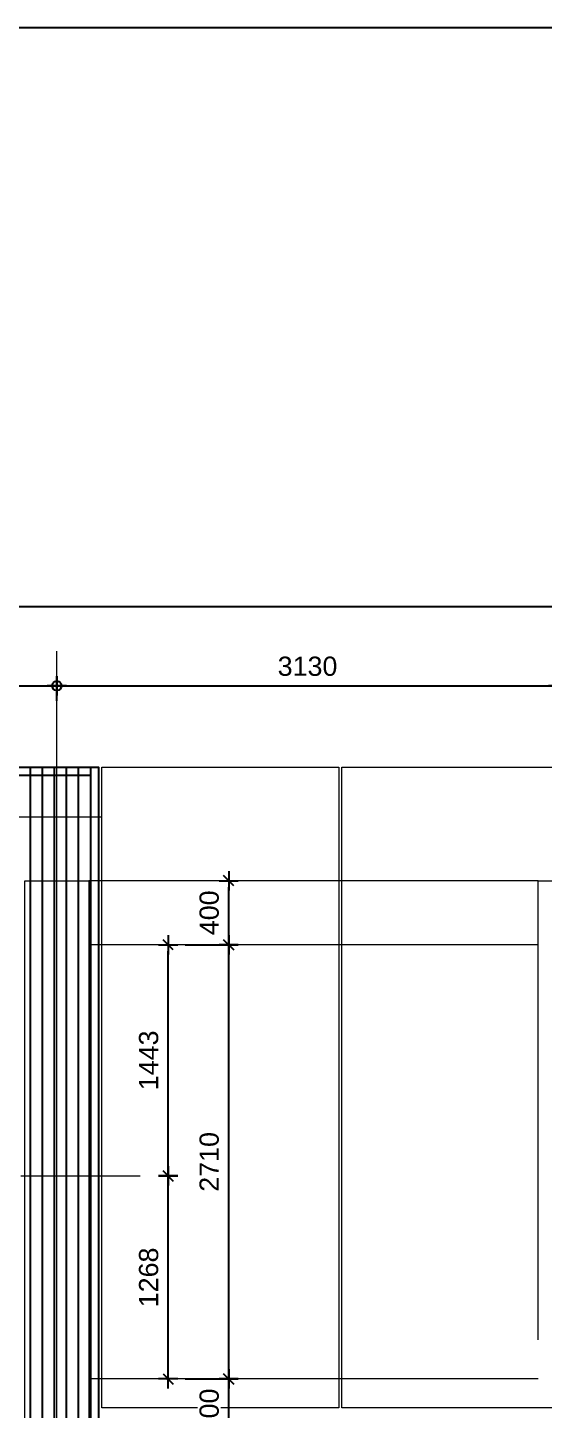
# Model space of a CAD drawing. Header units: millimetres. Extents: x 663313 to 1226001, y 1431724 to 1620898.
# Drawn here: x 663636.88 to 663640.1, y 1524740.88 to 1524749.5 of the extents above; entities that cross this region are included whole.
import ezdxf

# ---------------------------------------------------------------- set-up
doc = ezdxf.new("R2010")
doc.units = ezdxf.units.MM
for name, pattern in [('Grid Line', [22.225, 12.7, -3.175, 3.175, -3.175]), ('HIDDEN', [0.375, 0.25, -0.125]), ('XKITLINE00', [0])]:
    doc.linetypes.add(name, pattern=pattern)
doc.layers.add('000 - 0_HIDE_OBJ_FRAMING_DEF_SUB', color=7, linetype='Continuous', plot=False)
doc.layers.add('000 - D I M', color=7, linetype='Continuous')
doc.layers.add('DIM', color=7, linetype='Continuous')
for name, color, linetype, lineweight in [('A-FLOR-E', 7, 'Continuous', 9), ('Part', 7, 'Continuous', 0), ('S-GRID', 7, 'Continuous', 9)]:
    doc.layers.add(name, color=color, linetype=linetype, lineweight=lineweight)
doc.styles.add('Arial', font='arial.ttf')
doc.dimstyles.new('Dim - 40 - Cen', dxfattribs={"dimscale": 0.04, "dimtxt": 3, "dimasz": 1, "dimexe": 0, "dimexo": 2.5, "dimgap": 1.5, "dimtad": 1, "dimdec": 0, "dimlfac": 1000, "dimzin": 1, "dimdsep": 46, "dimtxsty": 'Arial', "dimblk": 'CEN1', "dimcen": 0.09, "dimclrd": 7, "dimclre": 7, "dimclrt": 7, "dimadec": 0, "dimazin": 0, "dimtfac": 1, "dimtdec": 0, "dimtix": 1, "dimtofl": 0, "dimtmove": 2, "dimatfit": 3, "dimfxl": 1, "dimtfill": 1, "dimtfillclr": 256, "dimtolj": 1, "dimtzin": 0, "dimarcsym": 0})
doc.dimstyles.new('Dim - 40 - End', dxfattribs={"dimscale": 0.04, "dimtxt": 3, "dimasz": 1, "dimexe": 0, "dimexo": 2.5, "dimgap": 1.5, "dimtad": 1, "dimdec": 0, "dimlfac": 1000, "dimzin": 1, "dimdsep": 46, "dimtxsty": 'Arial', "dimblk": 'END', "dimcen": 0.09, "dimclrd": 7, "dimclre": 7, "dimclrt": 7, "dimadec": 0, "dimazin": 0, "dimtfac": 1, "dimtdec": 0, "dimtix": 1, "dimtofl": 0, "dimtmove": 2, "dimatfit": 3, "dimfxl": 1, "dimtfill": 1, "dimtfillclr": 256, "dimtolj": 1, "dimtzin": 0, "dimarcsym": 0})

# ---------------------------------------------------------------- blocks, each defined once
blk = doc.blocks.new('GM_Louver Grill Vertical Z1 - Z Profile-23736417-ENT 4 ELE-3 sheet')
at = {"layer": '000 - 0_HIDE_OBJ_FRAMING_DEF_SUB', "color": 7}
blk.add_line((-1809423.6, 105340), (-1809423.6, 115350), dxfattribs=at)
blk = doc.blocks.new('8')
at = {"layer": '000 - 0_HIDE_OBJ_FRAMING_DEF_SUB', "color": 7}
for p, q in [((188524.8, 115350), (188524.8, 105340)), ((187124.8, 115300), (188524.8, 115300))]:
    blk.add_line(p, q, dxfattribs=at)
blk.add_lwpolyline([(187074.8, 115350), (188574.8, 115350), (188574.8, 105340), (187074.8, 105340)], close=True, dxfattribs=at)
for p in [(1997573.5, 0), (1997648.5, 0), (1997723.5, 0), (1997798.5, 0), (1997873.5, 0)]:
    blk.add_blockref('GM_Louver Grill Vertical Z1 - Z Profile-23736417-ENT 4 ELE-3 sheet', p, dxfattribs=at)
blk = doc.blocks.new('END')
at = {"color": 7}
for p, q in [((1.5, 0), (-1.5, 0)), ((-0.8, -0.8), (0.8, 0.8)), ((0, 1.5), (0, -1.5))]:
    blk.add_line(p, q, dxfattribs=at)
blk = doc.blocks.new('*D4185')
at = {"layer": '000 - D I M', "color": 7, "lineweight": -2, "transparency": 16777216}
for p, q in [((663637.7474, 1524742.3356), (663637.7556, 1524742.3356)), ((663637.7556, 1524741.1081), (663637.7556, 1524742.2956)), ((663637.7478, 1524741.0681), (663637.7556, 1524741.0681))]:
    blk.add_line(p, q, dxfattribs=at)
at = {"layer": 'Defpoints', "color": 7, "transparency": 16777216}
for p in [(663637.6474, 1524742.3356), (663637.7556, 1524742.3356), (663637.6478, 1524741.0681)]:
    blk.add_point(p, dxfattribs=at)
at = {"layer": '000 - D I M', "color": 7, "lineweight": -2, "transparency": 16777216, "xscale": 0.04, "yscale": 0.04, "zscale": 0.04}
for p, rotation in [((663637.7556, 1524742.3356), 90), ((663637.7556, 1524741.0681), 270)]:
    blk.add_blockref('END', p, dxfattribs=dict(at, rotation=rotation))
at = {"layer": '000 - D I M', "color": 7, "transparency": 16777216, "insert": (663637.6343, 1524741.7018), "char_height": 0.12, "attachment_point": 5, "rotation": 90, "style": 'Arial', "bg_fill": 3, "box_fill_scale": 1.1, "bg_fill_color": 256, "bg_fill_true_color": 13158600, "bg_fill_transparency": 0}
blk.add_mtext('\\A1;1268', dxfattribs=at)
blk = doc.blocks.new('*D4186')
at = {"layer": '000 - D I M', "color": 7, "lineweight": -2, "transparency": 16777216}
for p, q in [((663637.725, 1524743.7781), (663637.7556, 1524743.7781)), ((663637.7556, 1524742.3756), (663637.7556, 1524743.7381)), ((663637.7474, 1524742.3356), (663637.7556, 1524742.3356))]:
    blk.add_line(p, q, dxfattribs=at)
at = {"layer": 'Defpoints', "color": 7, "transparency": 16777216}
for p in [(663637.625, 1524743.7781), (663637.7556, 1524743.7781), (663637.6474, 1524742.3356)]:
    blk.add_point(p, dxfattribs=at)
at = {"layer": '000 - D I M', "color": 7, "lineweight": -2, "transparency": 16777216, "xscale": 0.04, "yscale": 0.04, "zscale": 0.04}
for p, rotation in [((663637.7556, 1524743.7781), 90), ((663637.7556, 1524742.3356), 270)]:
    blk.add_blockref('END', p, dxfattribs=dict(at, rotation=rotation))
at = {"layer": '000 - D I M', "color": 7, "transparency": 16777216, "insert": (663637.6343, 1524743.0568), "char_height": 0.12, "attachment_point": 5, "rotation": 90, "style": 'Arial', "bg_fill": 3, "box_fill_scale": 1.1, "bg_fill_color": 256, "bg_fill_true_color": 13158600, "bg_fill_transparency": 0}
blk.add_mtext('\\A1;1443', dxfattribs=at)
blk = doc.blocks.new('*D4187')
at = {"layer": '000 - D I M', "color": 7, "lineweight": -2, "transparency": 16777216}
for p, q in [((663638.0999, 1524744.1781), (663638.1338, 1524744.1781)), ((663638.1338, 1524743.8181), (663638.1338, 1524744.1381)), ((663638.1031, 1524743.7781), (663638.1338, 1524743.7781))]:
    blk.add_line(p, q, dxfattribs=at)
at = {"layer": 'Defpoints', "color": 7, "transparency": 16777216}
for p in [(663637.9999, 1524744.1781), (663638.1338, 1524744.1781), (663638.0031, 1524743.7781)]:
    blk.add_point(p, dxfattribs=at)
at = {"layer": '000 - D I M', "color": 7, "lineweight": -2, "transparency": 16777216, "xscale": 0.04, "yscale": 0.04, "zscale": 0.04}
for p, rotation in [((663638.1338, 1524744.1781), 90), ((663638.1338, 1524743.7781), 270)]:
    blk.add_blockref('END', p, dxfattribs=dict(at, rotation=rotation))
at = {"layer": '000 - D I M', "color": 7, "transparency": 16777216, "insert": (663638.0125, 1524743.9781), "char_height": 0.12, "attachment_point": 5, "rotation": 90, "style": 'Arial', "bg_fill": 3, "box_fill_scale": 1.1, "bg_fill_color": 256, "bg_fill_true_color": 13158600, "bg_fill_transparency": 0}
blk.add_mtext('\\A1;400', dxfattribs=at)
blk = doc.blocks.new('*D4190')
at = {"layer": '000 - D I M', "color": 7, "lineweight": -2, "transparency": 16777216}
for p, q in [((663637.8623, 1524743.7781), (663638.1338, 1524743.7781)), ((663638.1338, 1524741.1081), (663638.1338, 1524743.7381)), ((663637.8623, 1524741.0681), (663638.1338, 1524741.0681))]:
    blk.add_line(p, q, dxfattribs=at)
at = {"layer": 'Defpoints', "color": 7, "transparency": 16777216}
for p in [(663637.7623, 1524743.7781), (663638.1338, 1524743.7781), (663637.7623, 1524741.0681)]:
    blk.add_point(p, dxfattribs=at)
at = {"layer": '000 - D I M', "color": 7, "lineweight": -2, "transparency": 16777216, "xscale": 0.04, "yscale": 0.04, "zscale": 0.04}
for p, rotation in [((663638.1338, 1524743.7781), 90), ((663638.1338, 1524741.0681), 270)]:
    blk.add_blockref('END', p, dxfattribs=dict(at, rotation=rotation))
at = {"layer": '000 - D I M', "color": 7, "transparency": 16777216, "insert": (663638.0125, 1524742.4231), "char_height": 0.12, "attachment_point": 5, "rotation": 90, "style": 'Arial', "bg_fill": 3, "box_fill_scale": 1.1, "bg_fill_color": 256, "bg_fill_true_color": 13158600, "bg_fill_transparency": 0}
blk.add_mtext('\\A1;2710', dxfattribs=at)
blk = doc.blocks.new('CEN1')
at = {"color": 7}
for p, q in [((1.5, 0), (-1.5, 0)), ((0, 1.5), (0, -1.5))]:
    blk.add_line(p, q, dxfattribs=at)
blk.add_circle((0, 0), 0.75, dxfattribs=at)
blk = doc.blocks.new('*D4191')
at = {"layer": '000 - D I M', "color": 7, "lineweight": -2, "transparency": 16777216}
for p, q in [((663626.9659, 1524745.8672), (663626.9659, 1524745.8902)), ((663627.0059, 1524745.8902), (663641.7259, 1524745.8902)), ((663641.7659, 1524745.8672), (663641.7659, 1524745.8902))]:
    blk.add_line(p, q, dxfattribs=at)
at = {"layer": 'Defpoints', "color": 7, "transparency": 16777216}
for p in [(663641.7659, 1524745.8902), (663626.9659, 1524745.7672), (663641.7659, 1524745.7672)]:
    blk.add_point(p, dxfattribs=at)
at = {"layer": '000 - D I M', "color": 7, "lineweight": -2, "transparency": 16777216, "xscale": 0.04, "yscale": 0.04, "zscale": 0.04, "rotation": 180}
blk.add_blockref('CEN1', (663626.9659, 1524745.8902), dxfattribs=at)
at = {"layer": '000 - D I M', "color": 7, "lineweight": -2, "transparency": 16777216, "xscale": 0.04, "yscale": 0.04, "zscale": 0.04}
blk.add_blockref('CEN1', (663641.7659, 1524745.8902), dxfattribs=at)
at = {"layer": '000 - D I M', "color": 7, "transparency": 16777216, "insert": (663634.3659, 1524746.0114), "char_height": 0.12, "attachment_point": 5, "style": 'Arial', "bg_fill": 3, "box_fill_scale": 1.1, "bg_fill_color": 256, "bg_fill_true_color": 13158600, "bg_fill_transparency": 0}
blk.add_mtext('\\A1;14800', dxfattribs=at)
blk = doc.blocks.new('*D4195')
at = {"layer": '000 - D I M', "color": 7, "lineweight": -2, "transparency": 16777216}
for p, q in [((663633.7159, 1524745.3053), (663633.7159, 1524745.3954)), ((663633.7559, 1524745.3954), (663637.0209, 1524745.3954)), ((663637.0609, 1524745.3012), (663637.0609, 1524745.3954))]:
    blk.add_line(p, q, dxfattribs=at)
at = {"layer": 'Defpoints', "color": 7, "transparency": 16777216}
for p in [(663637.0609, 1524745.3954), (663633.7159, 1524745.2053), (663637.0609, 1524745.2012)]:
    blk.add_point(p, dxfattribs=at)
at = {"layer": '000 - D I M', "color": 7, "lineweight": -2, "transparency": 16777216, "xscale": 0.04, "yscale": 0.04, "zscale": 0.04, "rotation": 180}
blk.add_blockref('CEN1', (663633.7159, 1524745.3954), dxfattribs=at)
at = {"layer": '000 - D I M', "color": 7, "lineweight": -2, "transparency": 16777216, "xscale": 0.04, "yscale": 0.04, "zscale": 0.04}
blk.add_blockref('CEN1', (663637.0609, 1524745.3954), dxfattribs=at)
at = {"layer": '000 - D I M', "color": 7, "transparency": 16777216, "insert": (663635.3884, 1524745.5167), "char_height": 0.12, "attachment_point": 5, "style": 'Arial', "bg_fill": 3, "box_fill_scale": 1.1, "bg_fill_color": 256, "bg_fill_true_color": 13158600, "bg_fill_transparency": 0}
blk.add_mtext('\\A1;3345', dxfattribs=at)
blk = doc.blocks.new('*D4196')
at = {"layer": '000 - D I M', "color": 7, "lineweight": -2, "transparency": 16777216}
for p, q in [((663637.0609, 1524745.3012), (663637.0609, 1524745.3954)), ((663637.1009, 1524745.3954), (663640.1509, 1524745.3954)), ((663640.1909, 1524745.276), (663640.1909, 1524745.3954))]:
    blk.add_line(p, q, dxfattribs=at)
at = {"layer": 'Defpoints', "color": 7, "transparency": 16777216}
for p in [(663640.1909, 1524745.3954), (663637.0609, 1524745.2012), (663640.1909, 1524745.176)]:
    blk.add_point(p, dxfattribs=at)
at = {"layer": '000 - D I M', "color": 7, "lineweight": -2, "transparency": 16777216, "xscale": 0.04, "yscale": 0.04, "zscale": 0.04, "rotation": 180}
blk.add_blockref('CEN1', (663637.0609, 1524745.3954), dxfattribs=at)
at = {"layer": '000 - D I M', "color": 7, "lineweight": -2, "transparency": 16777216, "xscale": 0.04, "yscale": 0.04, "zscale": 0.04}
blk.add_blockref('CEN1', (663640.1909, 1524745.3954), dxfattribs=at)
at = {"layer": '000 - D I M', "color": 7, "transparency": 16777216, "insert": (663638.6259, 1524745.5167), "char_height": 0.12, "attachment_point": 5, "style": 'Arial', "bg_fill": 3, "box_fill_scale": 1.1, "bg_fill_color": 256, "bg_fill_true_color": 13158600, "bg_fill_transparency": 0}
blk.add_mtext('\\A1;3130', dxfattribs=at)
blk = doc.blocks.new('*D4067')
at = {"layer": '000 - D I M', "color": 7, "lineweight": -2, "transparency": 16777216}
for p, q in [((663638.1259, 1524741.0681), (663638.1338, 1524741.0681)), ((663638.1338, 1524740.7081), (663638.1338, 1524741.0281)), ((663638.1159, 1524740.6681), (663638.1338, 1524740.6681))]:
    blk.add_line(p, q, dxfattribs=at)
at = {"layer": 'Defpoints', "color": 7, "transparency": 16777216}
for p in [(663638.0259, 1524741.0681), (663638.1338, 1524741.0681), (663638.0159, 1524740.6681)]:
    blk.add_point(p, dxfattribs=at)
at = {"layer": '000 - D I M', "color": 7, "lineweight": -2, "transparency": 16777216, "xscale": 0.04, "yscale": 0.04, "zscale": 0.04}
for p, rotation in [((663638.1338, 1524741.0681), 90), ((663638.1338, 1524740.6681), 270)]:
    blk.add_blockref('END', p, dxfattribs=dict(at, rotation=rotation))
at = {"layer": '000 - D I M', "color": 7, "transparency": 16777216, "insert": (663638.0125, 1524740.8681), "char_height": 0.12, "attachment_point": 5, "rotation": 90, "style": 'Arial', "bg_fill": 3, "box_fill_scale": 1.1, "bg_fill_color": 256, "bg_fill_true_color": 13158600, "bg_fill_transparency": 0}
blk.add_mtext('\\A1;400', dxfattribs=at)

msp = doc.modelspace()

# ---------------------------------------------------------------- linework, layer by layer
at = {"layer": 'A-FLOR-E', "color": 7, "linetype": 'HIDDEN', "ltscale": 20}
for p, q in [((663640.0659, 1524744.1781), (663637.3409, 1524744.1781)), ((663640.0659, 1524743.7781), (663637.3409, 1524743.7781)), ((663640.0659, 1524741.0681), (663637.3409, 1524741.0681))]:
    msp.add_line(p, q, dxfattribs=at)
at = {"layer": 'A-FLOR-E', "color": 7, "ltscale": 20}
msp.add_lwpolyline([(663636.8609, 1524733.8128), (663636.8609, 1524744.1781), (663637.2609, 1524744.1781), (663637.2609, 1524733.8128)], dxfattribs=at)
at = {"layer": 'A-FLOR-E', "color": 7, "linetype": 'HIDDEN', "ltscale": 20}
msp.add_lwpolyline([(663640.0659, 1524733.8128), (663640.0659, 1524744.1781), (663640.3159, 1524744.1781), (663640.3159, 1524733.8128)], dxfattribs=at)
at = {"layer": 'DIM', "color": 7}
msp.add_lwpolyline([(663562.8113, 1524749.5043), (663700.1369, 1524749.5043), (663700.1369, 1524710.7999), (663562.8113, 1524710.7999)], close=True, dxfattribs=at)
at = {"layer": 'Part', "color": 7, "linetype": 'XKITLINE00', "lineweight": 0}
for p, q in [((663637.3409, 1524744.1781), (663637.2609, 1524744.1781)), ((663637.3409, 1524743.7781), (663637.2609, 1524743.7781)), ((663637.3409, 1524741.0681), (663637.2609, 1524741.0681))]:
    msp.add_line(p, q, dxfattribs=at)
msp.add_lwpolyline([(663638.8409, 1524740.8881), (663638.8409, 1524744.8881), (663640.3209, 1524744.8881), (663640.3209, 1524740.8881)], close=True, dxfattribs=at)
msp.add_lwpolyline([(663628.3659, 1524744.1781), (663628.3659, 1524744.5781), (663637.3409, 1524744.5781)], dxfattribs=at)
at = {"layer": 'S-GRID', "color": 7, "linetype": 'Grid Line'}
msp.add_line((663637.0609, 1524733.6404), (663637.0609, 1524745.6114), dxfattribs=at)
at = {"layer": 'S-GRID', "color": 7, "linetype": 'HIDDEN', "ltscale": 10}
msp.add_line((663636.8359, 1524742.3356), (663637.5812, 1524742.3356), dxfattribs=at)

# ---------------------------------------------------------------- block references
at = {"color": 7, "xscale": 0.001, "yscale": 0.001, "zscale": 0.001}
msp.add_blockref('8', (663448.7461, 1524629.5381), dxfattribs=at)

# ---------------------------------------------------------------- next in the draw order: dimensions: what is measured, and where the dimension line sits
at = {"layer": '000 - D I M', "color": 7}
for base, p1, p2, picture, middle in [((663641.7659, 1524745.8902), (663626.9659, 1524745.7672), (663641.7659, 1524745.7672), '*D4191', (663634.3659, 1524746.0114)), ((663637.0609, 1524745.3954), (663633.7159, 1524745.2053), (663637.0609, 1524745.2012), '*D4195', (663635.3884, 1524745.5167))]:
    dim = msp.add_linear_dim(base=base, p1=p1, p2=p2, dimstyle='Dim - 40 - Cen', override={"dimclrd": 7, "dimclre": 7, "dimclrt": 7}, dxfattribs=at)
    dim.commit()
    dim.dimension.update_dxf_attribs({"geometry": picture, "text_midpoint": middle})
for base, p1, p2, picture, middle in [((663638.1338, 1524744.1781), (663638.0031, 1524743.7781), (663637.9999, 1524744.1781), '*D4187', (663638.0125, 1524743.9781)), ((663637.7556151294, 1524742.335551162), (663637.6478014691, 1524741.0680511619), (663637.64742012, 1524742.335551162), '*D4185', (663637.6343463712, 1524741.701801162))]:
    dim = msp.add_linear_dim(base=base, p1=p1, p2=p2, angle=90, dimstyle='Dim - 40 - End', override={"dimclrd": 7, "dimclre": 7, "dimclrt": 7}, dxfattribs=at)
    dim.commit()
    dim.dimension.update_dxf_attribs({"geometry": picture, "text_midpoint": middle})

# ---------------------------------------------------------------- next in the draw order: dimensions: what is measured, and where the dimension line sits
dim = msp.add_linear_dim(base=(663640.1909, 1524745.3954), p1=(663637.0609, 1524745.2012), p2=(663640.1909, 1524745.176), dimstyle='Dim - 40 - Cen', override={"dimclrd": 7, "dimclre": 7, "dimclrt": 7}, dxfattribs=at)
dim.commit()
dim.dimension.update_dxf_attribs({"geometry": '*D4196', "text_midpoint": (663638.6259, 1524745.5167)})
dim = msp.add_linear_dim(base=(663637.7556151298, 1524743.7780511631), p1=(663637.64742012, 1524742.335551162), p2=(663637.6249904501, 1524743.7780511619), angle=90, dimstyle='Dim - 40 - End', override={"dimclrd": 7, "dimclre": 7, "dimclrt": 7}, dxfattribs=at)
dim.commit()
dim.dimension.update_dxf_attribs({"geometry": '*D4186', "text_midpoint": (663637.634305444, 1524743.056801162)})

# ---------------------------------------------------------------- next in the draw order: dimensions: what is measured, and where the dimension line sits
dim = msp.add_linear_dim(base=(663638.1338, 1524743.7781), p1=(663637.7623, 1524741.0681), p2=(663637.7623, 1524743.7781), angle=90, dimstyle='Dim - 40 - End', override={"dimclrd": 7, "dimclre": 7, "dimclrt": 7}, dxfattribs=at)
dim.commit()
dim.dimension.update_dxf_attribs({"geometry": '*D4190', "text_midpoint": (663638.0125, 1524742.4231)})

# ---------------------------------------------------------------- next in the draw order: linework, layer by layer
at = {"layer": 'Part', "color": 7, "linetype": 'XKITLINE00', "lineweight": 0}
msp.add_lwpolyline([(663638.8209, 1524740.8881), (663637.3409, 1524740.8881), (663637.3409, 1524744.8881), (663638.8209, 1524744.8881)], close=True, dxfattribs=at)

# ---------------------------------------------------------------- next in the draw order: dimensions: what is measured, and where the dimension line sits
at = {"layer": '000 - D I M', "color": 7}
dim = msp.add_linear_dim(base=(663638.1338, 1524741.0681), p1=(663638.0159, 1524740.6681), p2=(663638.0259, 1524741.0681), angle=90, dimstyle='Dim - 40 - End', override={"dimclrd": 7, "dimclre": 7, "dimclrt": 7}, dxfattribs=at)
dim.commit()
dim.dimension.update_dxf_attribs({"geometry": '*D4067', "text_midpoint": (663638.0125, 1524740.8681)})

doc.saveas('drawing.dxf')
